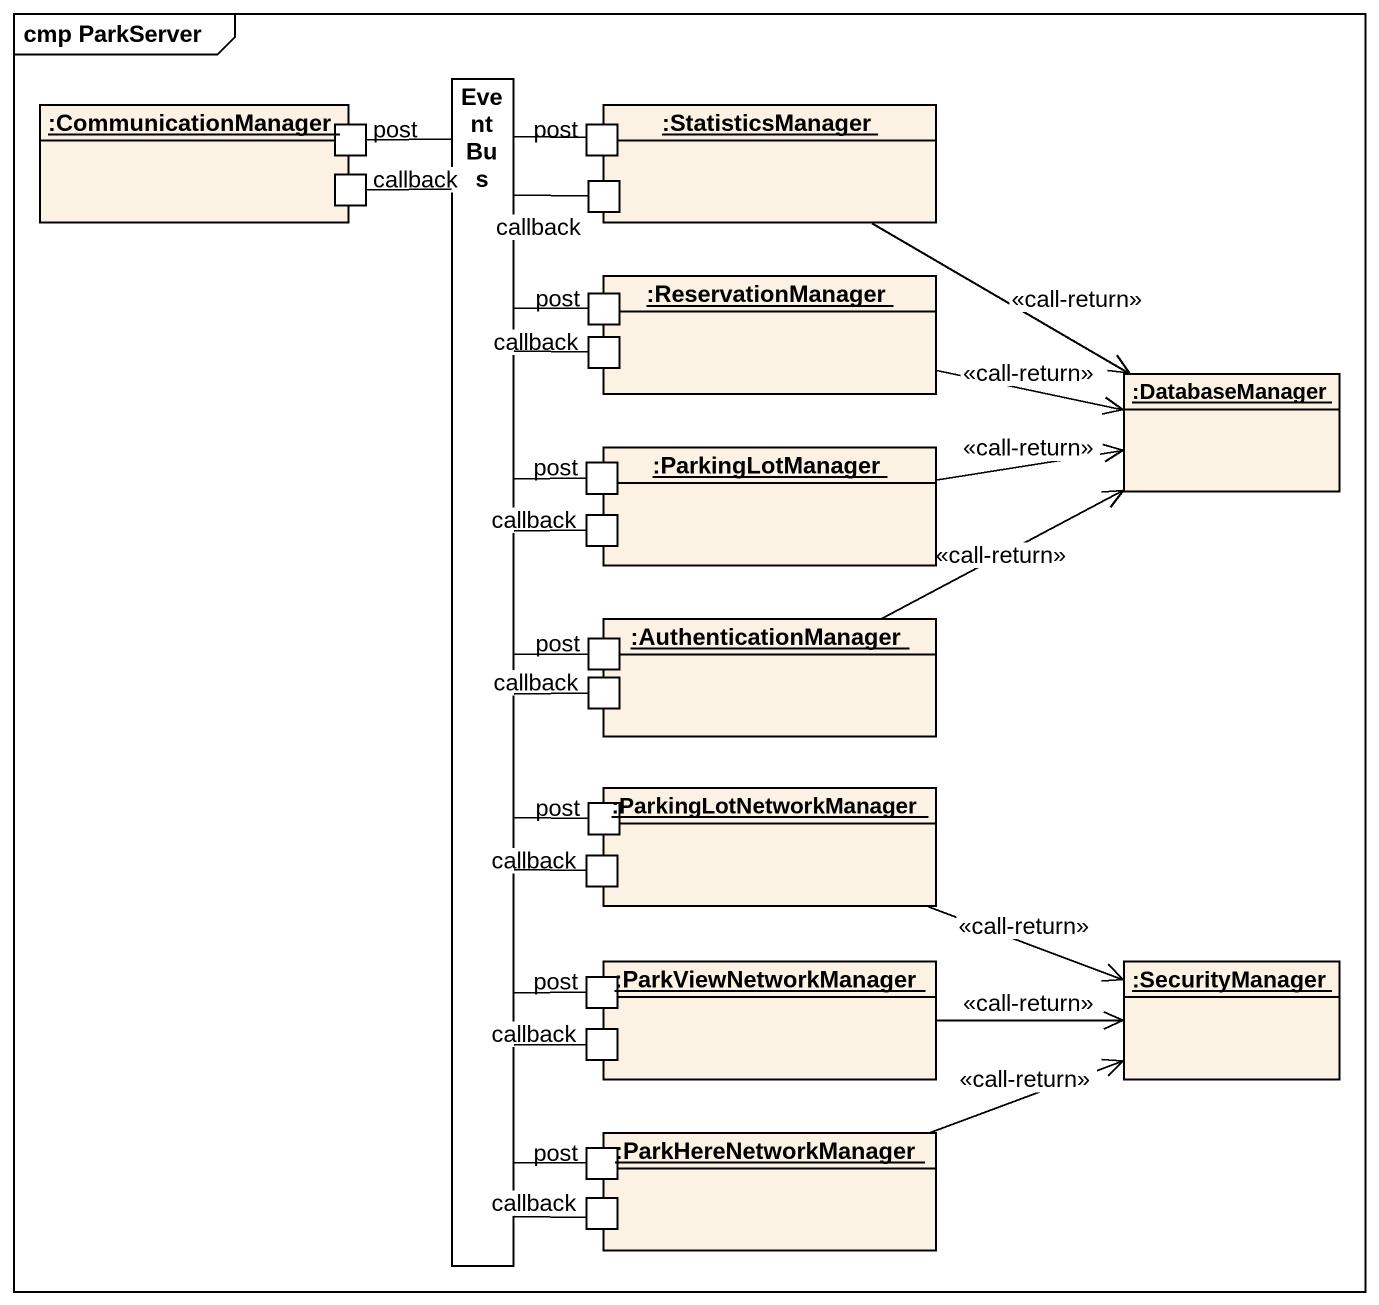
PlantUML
@startuml
mainframe cmp ParkServer
allowmixing
hide circle
hide empty members
rectangle EventBus
rectangle ":CommunicationManager" as CommunicationManager <<object>> {
  port post
  port callback
}
rectangle ":StatisticsManager" as StatisticsManager <<object>> {
  port "post" as post_2
  port "callback" as callback_2
}
rectangle ":ReservationManager" as ReservationManager <<object>> {
  port "post" as post_3
  port "callback" as callback_3
}
rectangle ":ParkingLotManager" as ParkingLotManager <<object>> {
  port "post" as post_4
  port "callback" as callback_4
}
object ":DatabaseManager" as DatabaseManager
rectangle ":AuthenticationManager" as AuthenticationManager <<object>> {
  port "post" as post_5
  port "callback" as callback_5
}
rectangle ":ParkingLotNetworkManager" as ParkingLotNetworkManager <<object>> {
  port "callback" as callback_6
  port "post" as post_6
}
rectangle ":ParkViewNetworkManager" as ParkViewNetworkManager <<object>> {
  port "post" as post_7
  port "callback" as callback_7
}
object ":SecurityManager" as SecurityManager
rectangle ":ParkHereNetworkManager" as ParkHereNetworkManager <<object>> {
  port "post" as post_8
  port "callback" as callback_8
}
post -- EventBus
callback -- EventBus
post_2 -- EventBus
StatisticsManager -right-> DatabaseManager : <<call-return>>
callback_2 -- EventBus
post_3 -- EventBus
callback_3 -- EventBus
ReservationManager -right-> DatabaseManager : <<call-return>>
post_4 -- EventBus
ParkingLotManager -right-> DatabaseManager : <<call-return>>
callback_4 -- EventBus
post_5 -left- EventBus
AuthenticationManager -right-> DatabaseManager : <<call-return>>
callback_5 -left- EventBus
callback_6 -up- EventBus
post_6 -up- EventBus
ParkingLotNetworkManager -right-> SecurityManager : <<call-return>>
post_7 -up- EventBus
callback_7 -up- EventBus
ParkViewNetworkManager -right-> SecurityManager : <<call-return>>
post_8 -up- EventBus
ParkHereNetworkManager -right-> SecurityManager : <<call-return>>
callback_8 -up- EventBus
@enduml
